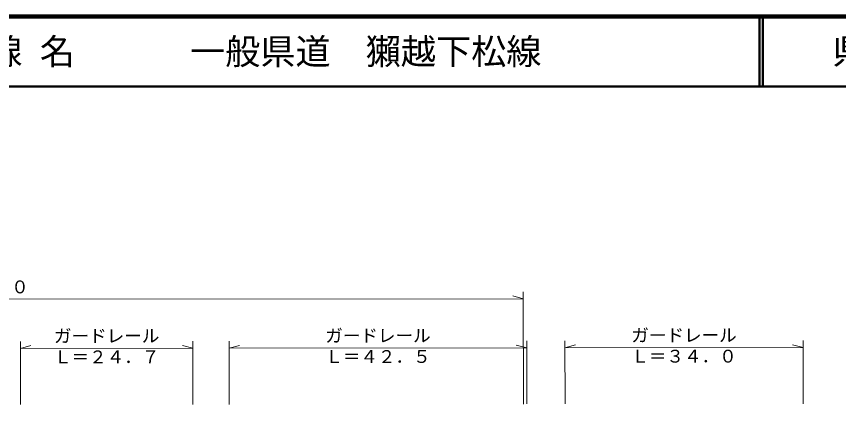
# Model space of a CAD drawing. Units: millimetres, scale not verified. Extents: x 40000 to 680000, y 20000 to 380000.
# Drawn here: x 192040 to 309007, y 324697 to 380000 of the extents above; entities that cross this region are included whole.
import ezdxf
from ezdxf.enums import TextEntityAlignment as Align

# ---------------------------------------------------------------- set-up
doc = ezdxf.new("R2010")
doc.units = ezdxf.units.MM
doc.header["$LTSCALE"] = 1000
for name, color, linetype, lineweight in [('M-STR-HTXT', 7, 'Continuous', 13), ('M-TTL', 2, 'Continuous', 140), ('M-TTL-LINE', 7, 'Continuous', 50)]:
    doc.layers.add(name, color=color, linetype=linetype, lineweight=lineweight)
doc.layers.add('M-TTL-TXT', color=7, linetype='Continuous')
doc.styles.add('ＭＳ ゴシック', font='')
doc.styles.get('ＭＳ ゴシック').set_extended_font_data('MS Gothic')

msp = doc.modelspace()

# ---------------------------------------------------------------- linework, layer by layer
at = {"layer": 'M-STR-HTXT'}
for p, q in [((264146, 340779), (264164, 324779)), ((90929, 339579), (264147, 339779)), ((264147, 339779), (262646, 340178)), ((192607, 333697), (192618, 324697)), ((217148, 333725), (217158, 324725)), ((222297, 333731), (222307, 324731)), ((264649, 333780), (264659, 324780)), ((270078, 333786), (270089, 324786)), ((303955, 333825), (303966, 324825)), ((192609, 332697), (194108, 333098)), ((192609, 332697), (217149, 332725)), ((217149, 332725), (215649, 333123)), ((222298, 332731), (223798, 333133)), ((222298, 332731), (264650, 332780)), ((264650, 332780), (263149, 333178)), ((270079, 332786), (271579, 333188)), ((270079, 332786), (303957, 332825)), ((303957, 332825), (302456, 333224))]:
    msp.add_line(p, q, dxfattribs=at)
at = {"layer": 'M-TTL'}
msp.add_line((680000, 380000), (40000, 380000), dxfattribs=at)
at = {"layer": 'M-TTL-LINE'}
for p, q in [((297750, 380000), (297750, 370000)), ((298250, 380000), (298250, 370000)), ((40000, 370000), (680000, 370000))]:
    msp.add_line(p, q, dxfattribs=at)

# ---------------------------------------------------------------- texts
at = {"layer": 'M-STR-HTXT', "style": 'ＭＳ ゴシック'}
for s, p in [('路肩ｃｏｎ\u3000Ｌ＝２００．０', (177538, 339979)), ('ガードレール', (287018, 333106)), ('ガードレール', (204879, 333011)), ('ガードレール', (243474, 333055))]:
    msp.add_text(s, height=1833, rotation=0.066, dxfattribs=at).set_placement(p, align=Align.BOTTOM_CENTER)
for s, p in [('Ｌ＝２４．７', (204879, 332411)), ('Ｌ＝４２．５', (243474, 332455)), ('Ｌ＝３４．０', (287018, 332506))]:
    msp.add_text(s, height=1833, rotation=0.066, dxfattribs=at).set_placement(p, align=Align.TOP_CENTER)
at = {"layer": 'M-TTL-TXT', "style": 'ＭＳ ゴシック'}
for s, p in [('路 線 名', (180380, 375000)), ('一般県道\u3000獺越下松線', (216734, 375000))]:
    msp.add_text(s, height=3666, dxfattribs=at).set_placement(p, align=Align.MIDDLE_LEFT)
msp.add_text('県\u3000名', height=3666, dxfattribs=at).set_placement((315625, 375000), align=Align.MIDDLE_CENTER)

doc.saveas('drawing.dxf')
